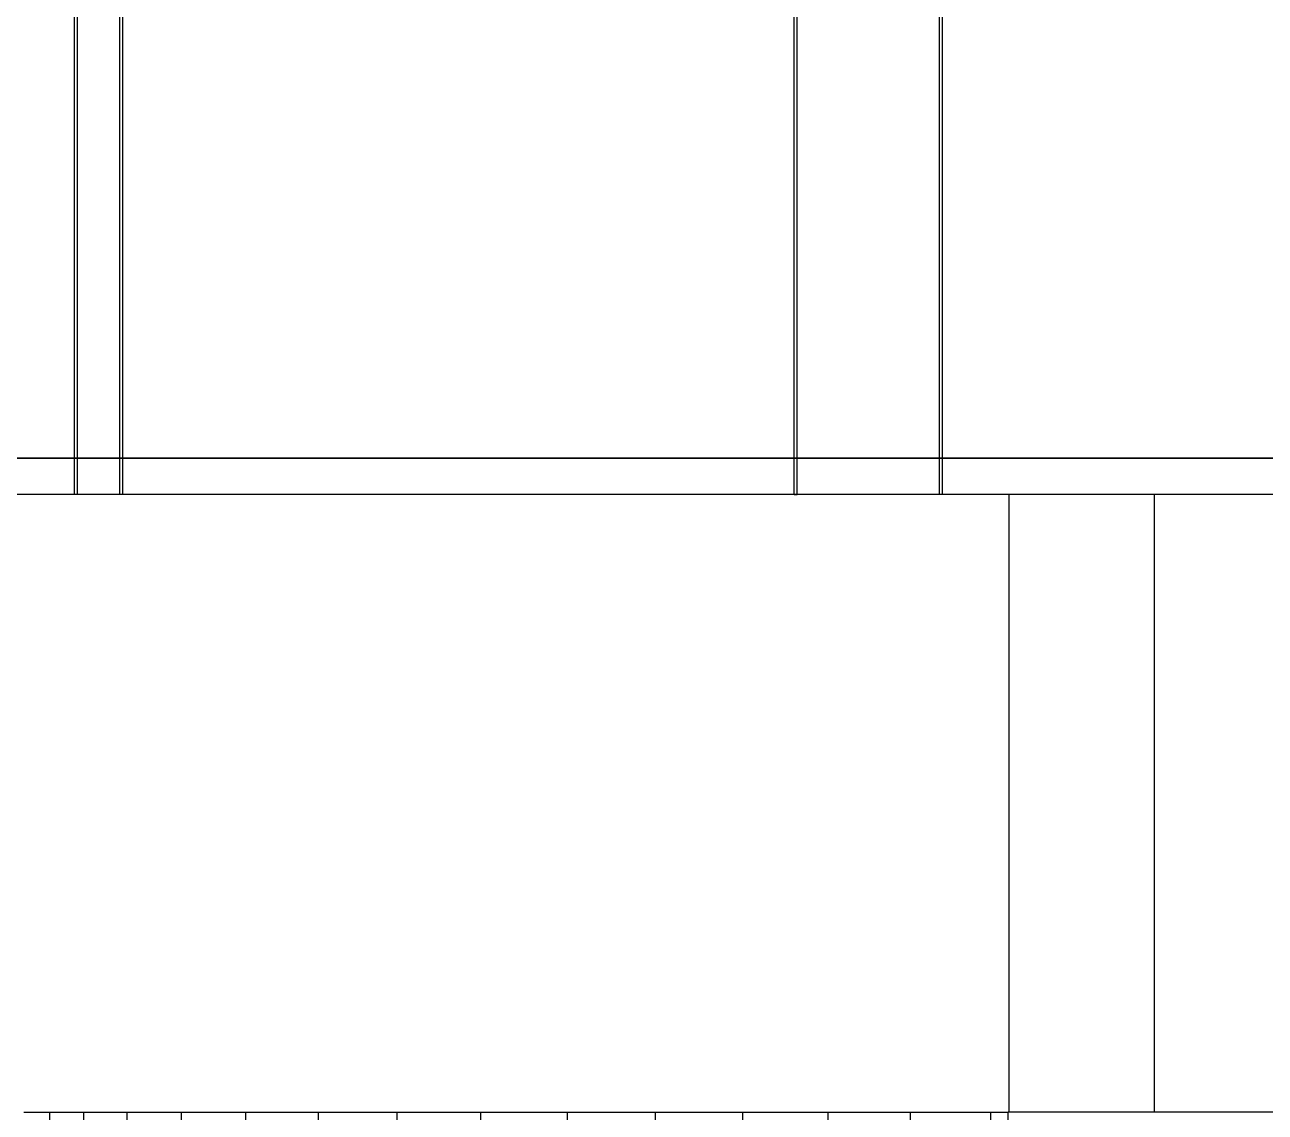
# Model space of a CAD drawing. Extents: x -20.4 to 13.4, y -9.4 to 9.8.
# Drawn here: x -6.614 to -4.908, y -6.375 to -4.879 of the extents above; entities that cross this region are included whole.
import ezdxf

# ---------------------------------------------------------------- set-up
doc = ezdxf.new("R2010")
doc.units = 0
doc.linetypes.add('CENTER', pattern=[50.8, 31.75, -6.35, 6.35, -6.35])
doc.layers.get('0').update_dxf_attribs({"linetype": 'CONTINUOUS'})

msp = doc.modelspace()

# ---------------------------------------------------------------- linework, layer by layer
for p, q in [((-6.5458, -5.525), (-6.5458, -1.525)), ((-6.5416, -5.525), (-6.5416, -1.525)), ((-6.4835, -5.525), (-6.4835, -1.525)), ((-6.4794, -5.525), (-6.4794, -1.525)), ((-5.3557, -5.525), (-5.3557, -1.525)), ((-5.5556, -5.525), (-5.5556, -2.525)), ((-5.5515, -5.525), (-5.5515, -2.525)), ((-5.3515, -5.525), (-5.3515, -2.525)), ((-9.2077, -5.475), (-4.9077, -5.475)), ((-4.9077, -5.475), (-9.2077, -5.475)), ((-9.1977, -5.475), (-4.9177, -5.475)), ((-4.9177, -5.475), (-9.1977, -5.475)), ((-8.3037, -5.475), (-5.8616, -5.475)), ((-8.0327, -5.475), (-6.1327, -5.475)), ((-6.1327, -5.475), (-8.0327, -5.475)), ((-7.8077, -5.475), (-6.5077, -5.475)), ((-6.5077, -5.475), (-7.8077, -5.475)), ((-7.7977, -5.475), (-6.5177, -5.475)), ((-6.5177, -5.475), (-7.7977, -5.475)), ((-6.1327, -5.475), (-6.8827, -5.475)), ((-6.8827, -5.475), (-6.1327, -5.475)), ((-6.7327, -5.475), (-6.2327, -5.475)), ((-6.6063, -5.475), (-6.6131, -5.475)), ((-6.6131, -5.475), (-6.6063, -5.475)), ((-6.5933, -5.475), (-6.6063, -5.475)), ((-6.6063, -5.475), (-6.5933, -5.475)), ((-6.5748, -5.475), (-6.5933, -5.475)), ((-6.5933, -5.475), (-6.5748, -5.475)), ((-6.5522, -5.475), (-6.5748, -5.475)), ((-6.5748, -5.475), (-6.5522, -5.475)), ((-6.5386, -5.475), (-6.5555, -5.475)), ((-6.5555, -5.475), (-6.5386, -5.475)), ((-6.527, -5.475), (-6.5522, -5.475)), ((-6.5522, -5.475), (-6.527, -5.475)), ((-6.506, -5.475), (-6.5386, -5.475)), ((-6.5386, -5.475), (-6.506, -5.475)), ((-6.5009, -5.475), (-6.527, -5.475)), ((-6.527, -5.475), (-6.5009, -5.475)), ((-6.1077, -5.475), (-6.5077, -5.475)), ((-6.5077, -5.475), (-6.1077, -5.475)), ((-6.4598, -5.475), (-6.506, -5.475)), ((-6.506, -5.475), (-6.4598, -5.475)), ((-6.4757, -5.475), (-6.5009, -5.475)), ((-6.5009, -5.475), (-6.4757, -5.475)), ((-6.1177, -5.475), (-6.4977, -5.475)), ((-6.4977, -5.475), (-6.1177, -5.475)), ((-6.453, -5.475), (-6.4757, -5.475)), ((-6.4757, -5.475), (-6.453, -5.475)), ((-6.4033, -5.475), (-6.4598, -5.475)), ((-6.4598, -5.475), (-6.4033, -5.475)), ((-6.4346, -5.475), (-6.453, -5.475)), ((-6.453, -5.475), (-6.4346, -5.475)), ((-6.4215, -5.475), (-6.4346, -5.475)), ((-6.4346, -5.475), (-6.4215, -5.475)), ((-6.4148, -5.475), (-6.4215, -5.475)), ((-6.4215, -5.475), (-6.4148, -5.475)), ((-6.3403, -5.475), (-6.4033, -5.475)), ((-6.4033, -5.475), (-6.3403, -5.475)), ((-6.3563, -5.475), (-6.3631, -5.475)), ((-6.3631, -5.475), (-6.3563, -5.475)), ((-6.3433, -5.475), (-6.3563, -5.475)), ((-6.3563, -5.475), (-6.3433, -5.475)), ((-6.3248, -5.475), (-6.3433, -5.475)), ((-6.3433, -5.475), (-6.3248, -5.475)), ((-6.275, -5.475), (-6.3403, -5.475)), ((-6.3403, -5.475), (-6.275, -5.475)), ((-6.2777, -5.475), (-6.3377, -5.475)), ((-6.3022, -5.475), (-6.3248, -5.475)), ((-6.3248, -5.475), (-6.3022, -5.475)), ((-6.277, -5.475), (-6.3022, -5.475)), ((-6.3022, -5.475), (-6.277, -5.475)), ((-6.2509, -5.475), (-6.277, -5.475)), ((-6.277, -5.475), (-6.2509, -5.475)), ((-6.275, -5.475), (-6.212, -5.475)), ((-6.212, -5.475), (-6.275, -5.475)), ((-6.2257, -5.475), (-6.2509, -5.475)), ((-6.2509, -5.475), (-6.2257, -5.475)), ((-6.203, -5.475), (-6.2257, -5.475)), ((-6.2257, -5.475), (-6.203, -5.475)), ((-6.212, -5.475), (-6.1555, -5.475)), ((-6.1555, -5.475), (-6.212, -5.475)), ((-6.1846, -5.475), (-6.203, -5.475)), ((-6.203, -5.475), (-6.1846, -5.475)), ((-6.1715, -5.475), (-6.1846, -5.475)), ((-6.1846, -5.475), (-6.1715, -5.475)), ((-6.1648, -5.475), (-6.1715, -5.475)), ((-6.1715, -5.475), (-6.1648, -5.475)), ((-6.1555, -5.475), (-6.1093, -5.475)), ((-6.1093, -5.475), (-6.1555, -5.475)), ((-6.1327, -5.475), (-4.9077, -5.475)), ((-6.1327, -5.475), (-4.9077, -5.475)), ((-6.1327, -5.475), (-4.9077, -5.475)), ((-6.1327, -5.475), (-4.9077, -5.475)), ((-6.1327, -5.475), (-4.9077, -5.475)), ((-6.1327, -5.475), (-4.9077, -5.475)), ((-6.1327, -5.475), (-4.9077, -5.475)), ((-6.1327, -5.475), (-4.9077, -5.475)), ((-6.1327, -5.475), (-4.9077, -5.475)), ((-4.9077, -5.475), (-6.1327, -5.475)), ((-6.1093, -5.475), (-6.0767, -5.475)), ((-6.0767, -5.475), (-6.1093, -5.475)), ((-6.1077, -5.475), (-4.1077, -5.475)), ((-4.1077, -5.475), (-6.1077, -5.475)), ((-6.1077, -5.475), (-6.0577, -5.475)), ((-6.0577, -5.475), (-6.1077, -5.475)), ((-6.0767, -5.475), (-6.0598, -5.475)), ((-6.0598, -5.475), (-6.0767, -5.475)), ((-6.0577, -5.475), (-6.0227, -5.475)), ((-6.0227, -5.475), (-6.0577, -5.475)), ((-6.0577, -5.475), (-6.0227, -5.475)), ((-6.0227, -5.475), (-6.0577, -5.475)), ((-6.0577, -5.475), (-5.4577, -5.475)), ((-6.0577, -5.475), (-5.4577, -5.475)), ((-6.0577, -5.475), (-5.4577, -5.475)), ((-5.9849, -5.475), (-6.0227, -5.475)), ((-5.9475, -5.475), (-5.9849, -5.475)), ((-5.9105, -5.475), (-5.9475, -5.475)), ((-5.8741, -5.475), (-5.9105, -5.475)), ((-5.8384, -5.475), (-5.8741, -5.475)), ((-5.8616, -5.475), (-5.7517, -5.475)), ((-5.8616, -5.475), (-5.7517, -5.475)), ((-5.8036, -5.475), (-5.8384, -5.475)), ((-5.7698, -5.475), (-5.8036, -5.475)), ((-5.7372, -5.475), (-5.7698, -5.475)), ((-5.7058, -5.475), (-5.7372, -5.475)), ((-5.6758, -5.475), (-5.7058, -5.475)), ((-5.6473, -5.475), (-5.6758, -5.475)), ((-5.6205, -5.475), (-5.6473, -5.475)), ((-5.5954, -5.475), (-5.6205, -5.475)), ((-5.5721, -5.475), (-5.5954, -5.475)), ((-5.5875, -5.475), (-5.5943, -5.475)), ((-5.5943, -5.475), (-5.5875, -5.475)), ((-5.5875, -5.475), (-5.5943, -5.475)), ((-5.5943, -5.475), (-5.5875, -5.475)), ((-5.5875, -5.475), (-5.5943, -5.475)), ((-5.5943, -5.475), (-5.5875, -5.475)), ((-5.5875, -5.475), (-5.5943, -5.475)), ((-5.5943, -5.475), (-5.5875, -5.475)), ((-5.5875, -5.475), (-5.5943, -5.475)), ((-5.5943, -5.475), (-5.5875, -5.475)), ((-5.5875, -5.475), (-5.5943, -5.475)), ((-5.5943, -5.475), (-5.5875, -5.475)), ((-5.5875, -5.475), (-5.5943, -5.475)), ((-5.5943, -5.475), (-5.5875, -5.475)), ((-5.5875, -5.475), (-5.5943, -5.475)), ((-5.5943, -5.475), (-5.5875, -5.475)), ((-5.5745, -5.475), (-5.5875, -5.475)), ((-5.5875, -5.475), (-5.5745, -5.475)), ((-5.5745, -5.475), (-5.5875, -5.475)), ((-5.5875, -5.475), (-5.5745, -5.475)), ((-5.5745, -5.475), (-5.5875, -5.475)), ((-5.5875, -5.475), (-5.5745, -5.475)), ((-5.5745, -5.475), (-5.5875, -5.475)), ((-5.5875, -5.475), (-5.5745, -5.475)), ((-5.5745, -5.475), (-5.5875, -5.475)), ((-5.5875, -5.475), (-5.5745, -5.475)), ((-5.5745, -5.475), (-5.5875, -5.475)), ((-5.5875, -5.475), (-5.5745, -5.475)), ((-5.5745, -5.475), (-5.5875, -5.475)), ((-5.5875, -5.475), (-5.5745, -5.475)), ((-5.5745, -5.475), (-5.5875, -5.475)), ((-5.5875, -5.475), (-5.5745, -5.475)), ((-5.556, -5.475), (-5.5745, -5.475)), ((-5.5745, -5.475), (-5.556, -5.475)), ((-5.556, -5.475), (-5.5745, -5.475)), ((-5.5745, -5.475), (-5.556, -5.475)), ((-5.556, -5.475), (-5.5745, -5.475)), ((-5.5745, -5.475), (-5.556, -5.475)), ((-5.556, -5.475), (-5.5745, -5.475)), ((-5.5745, -5.475), (-5.556, -5.475)), ((-5.556, -5.475), (-5.5745, -5.475)), ((-5.5745, -5.475), (-5.556, -5.475)), ((-5.556, -5.475), (-5.5745, -5.475)), ((-5.5745, -5.475), (-5.556, -5.475)), ((-5.556, -5.475), (-5.5745, -5.475)), ((-5.5745, -5.475), (-5.556, -5.475)), ((-5.556, -5.475), (-5.5745, -5.475)), ((-5.5745, -5.475), (-5.556, -5.475)), ((-5.5507, -5.475), (-5.5721, -5.475)), ((-5.5334, -5.475), (-5.556, -5.475)), ((-5.556, -5.475), (-5.5334, -5.475)), ((-5.5334, -5.475), (-5.556, -5.475)), ((-5.556, -5.475), (-5.5334, -5.475)), ((-5.5334, -5.475), (-5.556, -5.475)), ((-5.556, -5.475), (-5.5334, -5.475)), ((-5.5334, -5.475), (-5.556, -5.475)), ((-5.556, -5.475), (-5.5334, -5.475)), ((-5.5334, -5.475), (-5.556, -5.475)), ((-5.556, -5.475), (-5.5334, -5.475)), ((-5.5334, -5.475), (-5.556, -5.475)), ((-5.556, -5.475), (-5.5334, -5.475)), ((-5.5334, -5.475), (-5.556, -5.475)), ((-5.556, -5.475), (-5.5334, -5.475)), ((-5.5334, -5.475), (-5.556, -5.475)), ((-5.556, -5.475), (-5.5334, -5.475)), ((-5.5314, -5.475), (-5.5507, -5.475)), ((-5.5082, -5.475), (-5.5334, -5.475)), ((-5.5334, -5.475), (-5.5082, -5.475)), ((-5.5082, -5.475), (-5.5334, -5.475)), ((-5.5334, -5.475), (-5.5082, -5.475)), ((-5.5082, -5.475), (-5.5334, -5.475)), ((-5.5334, -5.475), (-5.5082, -5.475)), ((-5.5082, -5.475), (-5.5334, -5.475)), ((-5.5334, -5.475), (-5.5082, -5.475)), ((-5.5082, -5.475), (-5.5334, -5.475)), ((-5.5334, -5.475), (-5.5082, -5.475)), ((-5.5082, -5.475), (-5.5334, -5.475)), ((-5.5334, -5.475), (-5.5082, -5.475)), ((-5.5082, -5.475), (-5.5334, -5.475)), ((-5.5334, -5.475), (-5.5082, -5.475)), ((-5.5082, -5.475), (-5.5334, -5.475)), ((-5.5334, -5.475), (-5.5082, -5.475)), ((-5.5142, -5.475), (-5.5314, -5.475)), ((-5.4991, -5.475), (-5.5142, -5.475)), ((-5.4821, -5.475), (-5.5082, -5.475)), ((-5.5082, -5.475), (-5.4821, -5.475)), ((-5.4821, -5.475), (-5.5082, -5.475)), ((-5.5082, -5.475), (-5.4821, -5.475)), ((-5.4821, -5.475), (-5.5082, -5.475)), ((-5.5082, -5.475), (-5.4821, -5.475)), ((-5.4821, -5.475), (-5.5082, -5.475)), ((-5.5082, -5.475), (-5.4821, -5.475)), ((-5.4821, -5.475), (-5.5082, -5.475)), ((-5.5082, -5.475), (-5.4821, -5.475)), ((-5.4821, -5.475), (-5.5082, -5.475)), ((-5.5082, -5.475), (-5.4821, -5.475)), ((-5.4821, -5.475), (-5.5082, -5.475)), ((-5.5082, -5.475), (-5.4821, -5.475)), ((-5.4821, -5.475), (-5.5082, -5.475)), ((-5.5082, -5.475), (-5.4821, -5.475)), ((-5.4862, -5.475), (-5.4991, -5.475)), ((-5.4756, -5.475), (-5.4862, -5.475)), ((-5.4569, -5.475), (-5.4821, -5.475)), ((-5.4821, -5.475), (-5.4569, -5.475)), ((-5.4569, -5.475), (-5.4821, -5.475)), ((-5.4821, -5.475), (-5.4569, -5.475)), ((-5.4569, -5.475), (-5.4821, -5.475)), ((-5.4821, -5.475), (-5.4569, -5.475)), ((-5.4569, -5.475), (-5.4821, -5.475)), ((-5.4821, -5.475), (-5.4569, -5.475)), ((-5.4569, -5.475), (-5.4821, -5.475)), ((-5.4821, -5.475), (-5.4569, -5.475)), ((-5.4569, -5.475), (-5.4821, -5.475)), ((-5.4821, -5.475), (-5.4569, -5.475)), ((-5.4569, -5.475), (-5.4821, -5.475)), ((-5.4821, -5.475), (-5.4569, -5.475)), ((-5.4569, -5.475), (-5.4821, -5.475)), ((-5.4821, -5.475), (-5.4569, -5.475)), ((-5.4673, -5.475), (-5.4756, -5.475)), ((-5.4614, -5.475), (-5.4673, -5.475)), ((-5.4578, -5.475), (-5.4614, -5.475)), ((-5.4566, -5.475), (-5.4578, -5.475)), ((-5.4577, -5.475), (-5.4077, -5.475)), ((-5.4077, -5.475), (-5.4577, -5.475)), ((-5.4343, -5.475), (-5.4569, -5.475)), ((-5.4569, -5.475), (-5.4343, -5.475)), ((-5.4343, -5.475), (-5.4569, -5.475)), ((-5.4569, -5.475), (-5.4343, -5.475)), ((-5.4343, -5.475), (-5.4569, -5.475)), ((-5.4569, -5.475), (-5.4343, -5.475)), ((-5.4343, -5.475), (-5.4569, -5.475)), ((-5.4569, -5.475), (-5.4343, -5.475)), ((-5.4343, -5.475), (-5.4569, -5.475)), ((-5.4569, -5.475), (-5.4343, -5.475)), ((-5.4343, -5.475), (-5.4569, -5.475)), ((-5.4569, -5.475), (-5.4343, -5.475)), ((-5.4343, -5.475), (-5.4569, -5.475)), ((-5.4569, -5.475), (-5.4343, -5.475)), ((-5.4343, -5.475), (-5.4569, -5.475)), ((-5.4569, -5.475), (-5.4343, -5.475)), ((-5.4158, -5.475), (-5.4343, -5.475)), ((-5.4343, -5.475), (-5.4158, -5.475)), ((-5.4158, -5.475), (-5.4343, -5.475)), ((-5.4343, -5.475), (-5.4158, -5.475)), ((-5.4158, -5.475), (-5.4343, -5.475)), ((-5.4343, -5.475), (-5.4158, -5.475)), ((-5.4158, -5.475), (-5.4343, -5.475)), ((-5.4343, -5.475), (-5.4158, -5.475)), ((-5.4158, -5.475), (-5.4343, -5.475)), ((-5.4343, -5.475), (-5.4158, -5.475)), ((-5.4158, -5.475), (-5.4343, -5.475)), ((-5.4343, -5.475), (-5.4158, -5.475)), ((-5.4158, -5.475), (-5.4343, -5.475)), ((-5.4343, -5.475), (-5.4158, -5.475)), ((-5.4158, -5.475), (-5.4343, -5.475)), ((-5.4343, -5.475), (-5.4158, -5.475)), ((-5.4028, -5.475), (-5.4158, -5.475)), ((-5.4158, -5.475), (-5.4028, -5.475)), ((-5.4028, -5.475), (-5.4158, -5.475)), ((-5.4158, -5.475), (-5.4028, -5.475)), ((-5.4028, -5.475), (-5.4158, -5.475)), ((-5.4158, -5.475), (-5.4028, -5.475)), ((-5.4028, -5.475), (-5.4158, -5.475)), ((-5.4158, -5.475), (-5.4028, -5.475)), ((-5.4028, -5.475), (-5.4158, -5.475)), ((-5.4158, -5.475), (-5.4028, -5.475)), ((-5.4028, -5.475), (-5.4158, -5.475)), ((-5.4158, -5.475), (-5.4028, -5.475)), ((-5.4028, -5.475), (-5.4158, -5.475)), ((-5.4158, -5.475), (-5.4028, -5.475)), ((-5.4028, -5.475), (-5.4158, -5.475)), ((-5.4158, -5.475), (-5.4028, -5.475)), ((-5.4077, -5.475), (-5.3727, -5.475)), ((-5.3727, -5.475), (-5.4077, -5.475)), ((-5.4077, -5.475), (-5.3727, -5.475)), ((-5.3727, -5.475), (-5.4077, -5.475)), ((-5.4077, -5.475), (-4.8077, -5.475)), ((-5.4077, -5.475), (-4.8077, -5.475)), ((-5.4077, -5.475), (-4.8077, -5.475)), ((-5.396, -5.475), (-5.4028, -5.475)), ((-5.4028, -5.475), (-5.396, -5.475)), ((-5.396, -5.475), (-5.4028, -5.475)), ((-5.4028, -5.475), (-5.396, -5.475)), ((-5.396, -5.475), (-5.4028, -5.475)), ((-5.4028, -5.475), (-5.396, -5.475)), ((-5.396, -5.475), (-5.4028, -5.475)), ((-5.4028, -5.475), (-5.396, -5.475)), ((-5.396, -5.475), (-5.4028, -5.475)), ((-5.4028, -5.475), (-5.396, -5.475)), ((-5.396, -5.475), (-5.4028, -5.475)), ((-5.4028, -5.475), (-5.396, -5.475)), ((-5.396, -5.475), (-5.4028, -5.475)), ((-5.4028, -5.475), (-5.396, -5.475)), ((-5.396, -5.475), (-5.4028, -5.475)), ((-5.4028, -5.475), (-5.396, -5.475)), ((-5.3349, -5.475), (-5.3727, -5.475)), ((-5.2975, -5.475), (-5.3349, -5.475)), ((-5.2605, -5.475), (-5.2975, -5.475)), ((-5.2241, -5.475), (-5.2605, -5.475)), ((-5.1884, -5.475), (-5.2241, -5.475)), ((-5.1536, -5.475), (-5.1884, -5.475)), ((-5.1198, -5.475), (-5.1536, -5.475)), ((-5.0872, -5.475), (-5.1198, -5.475)), ((-5.0558, -5.475), (-5.0872, -5.475)), ((-5.0258, -5.475), (-5.0558, -5.475)), ((-5.0386, -5.475), (-5.0555, -5.475)), ((-5.0555, -5.475), (-5.0386, -5.475)), ((-5.006, -5.475), (-5.0386, -5.475)), ((-5.0386, -5.475), (-5.006, -5.475)), ((-4.9973, -5.475), (-5.0258, -5.475)), ((-4.9598, -5.475), (-5.006, -5.475)), ((-5.006, -5.475), (-4.9598, -5.475)), ((-4.9705, -5.475), (-4.9973, -5.475)), ((-4.9454, -5.475), (-4.9705, -5.475)), ((-4.9033, -5.475), (-4.9598, -5.475)), ((-4.9598, -5.475), (-4.9033, -5.475)), ((-4.9221, -5.475), (-4.9454, -5.475)), ((-4.9007, -5.475), (-4.9221, -5.475)), ((-4.7077, -5.475), (-4.9077, -5.475)), ((-4.9077, -5.475), (-4.7077, -5.475)), ((-4.9077, -5.475), (-4.8077, -5.475)), ((-6.5458, -5.525), (-6.6412, -5.525)), ((-6.5416, -5.525), (-6.5458, -5.525)), ((-6.4835, -5.525), (-6.5416, -5.525)), ((-6.4794, -5.525), (-6.4835, -5.525)), ((-5.5556, -5.525), (-6.4794, -5.525)), ((-5.9292, -5.525), (-5.975, -5.525)), ((-5.8837, -5.525), (-5.9292, -5.525)), ((-5.8375, -5.525), (-5.8837, -5.525)), ((-5.7893, -5.525), (-5.8375, -5.525)), ((-5.7373, -5.525), (-5.7893, -5.525)), ((-5.6801, -5.525), (-5.7373, -5.525)), ((-5.616, -5.525), (-5.6801, -5.525)), ((-5.5515, -5.525), (-5.616, -5.525)), ((-5.5556, -5.525), (-5.5515, -5.525)), ((-5.3557, -5.525), (-5.5515, -5.525)), ((-5.3515, -5.525), (-5.3557, -5.525)), ((-5.2598, -5.525), (-5.3515, -5.525)), ((-5.2782, -5.525), (-5.3515, -5.525)), ((-5.19, -5.525), (-5.2782, -5.525)), ((-5.2598, -6.375), (-5.2598, -5.525)), ((-5.0598, -5.525), (-5.2598, -5.525)), ((-5.1078, -5.525), (-5.19, -5.525)), ((-5.0313, -5.525), (-5.1078, -5.525)), ((-5.0598, -6.375), (-5.0598, -5.525)), ((-4.8598, -5.525), (-5.0598, -5.525)), ((-4.96, -5.525), (-5.0313, -5.525)), ((-4.8938, -5.525), (-4.96, -5.525)), ((-6.6155, -6.375), (-6.5797, -6.375)), ((-6.5797, -6.375), (-6.5331, -6.375)), ((-6.5797, -7.375), (-6.5797, -6.375)), ((-6.5331, -6.375), (-6.4733, -6.375)), ((-6.5331, -7.375), (-6.5331, -6.375)), ((-6.4733, -6.375), (-6.3985, -6.375)), ((-6.4733, -7.375), (-6.4733, -6.375)), ((-6.3985, -6.375), (-6.3101, -6.375)), ((-6.3985, -7.375), (-6.3985, -6.375)), ((-6.3101, -6.375), (-6.2104, -6.375)), ((-6.3101, -7.375), (-6.3101, -6.375)), ((-6.2104, -6.375), (-6.1019, -6.375)), ((-6.2104, -7.375), (-6.2104, -6.375)), ((-6.1019, -6.375), (-5.9868, -6.375)), ((-6.1019, -7.375), (-6.1019, -6.375)), ((-5.9868, -6.375), (-5.8676, -6.375)), ((-5.9868, -7.375), (-5.9868, -6.375)), ((-5.8676, -6.375), (-5.7467, -6.375)), ((-5.8676, -7.375), (-5.8676, -6.375)), ((-5.7467, -6.375), (-5.6264, -6.375)), ((-5.7467, -7.375), (-5.7467, -6.375)), ((-5.6264, -6.375), (-5.509, -6.375)), ((-5.6264, -7.375), (-5.6264, -6.375)), ((-5.509, -6.375), (-5.3955, -6.375)), ((-5.509, -7.375), (-5.509, -6.375)), ((-5.3955, -6.375), (-5.2853, -6.375)), ((-5.3955, -7.375), (-5.3955, -6.375)), ((-5.2853, -6.375), (-5.2613, -6.375)), ((-5.2853, -7.375), (-5.2853, -6.375)), ((-5.2613, -7.375), (-5.2613, -6.375)), ((-5.2598, -6.375), (-5.2613, -6.375)), ((-5.0598, -6.375), (-5.2598, -6.375)), ((-4.8598, -6.375), (-5.0598, -6.375))]:
    msp.add_line(p, q)
at = {"linetype": 'CENTER'}
for q in [(3.9923, -5.475), (3.4923, -5.475), (3.9923, -5.475), (3.9923, -5.475), (3.9923, -5.475), (3.9923, -5.475)]:
    msp.add_line((-20.41, -5.475), q, dxfattribs=at)

doc.saveas('drawing.dxf')
